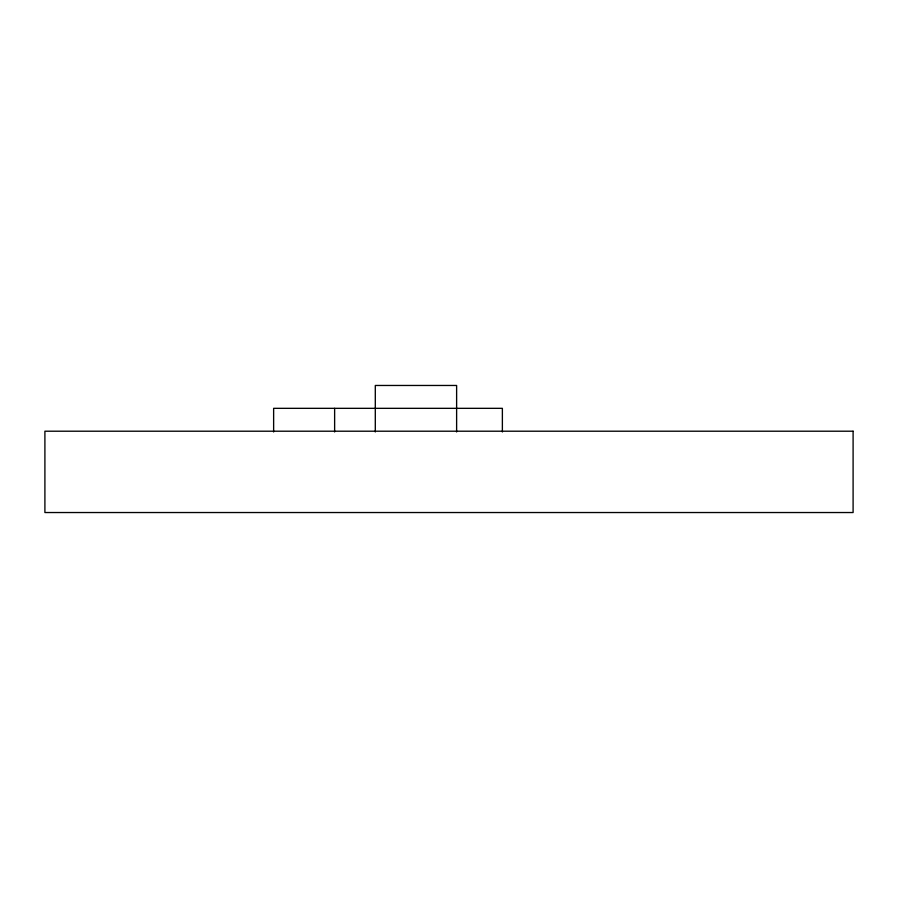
<?xml version="1.0" encoding="UTF-8"?>
<svg xmlns="http://www.w3.org/2000/svg" width="898" height="898" viewBox="0 0 898 898"><rect width="100%" height="100%" fill="white"/><g stroke="black" fill="none" stroke-linecap="round" stroke-linejoin="round"><path stroke-width="1.35" d="M502.375 431.96L502.375 408.332L273.632 408.332L273.632 431.96M456.622 431.96L456.622 385.466L375.297 385.466L375.297 431.96M334.628 408.332L334.628 431.96M853.1 431.208L44.9 431.208L44.9 512.534L853.1 512.534L853.1 431.208"/></g></svg>
